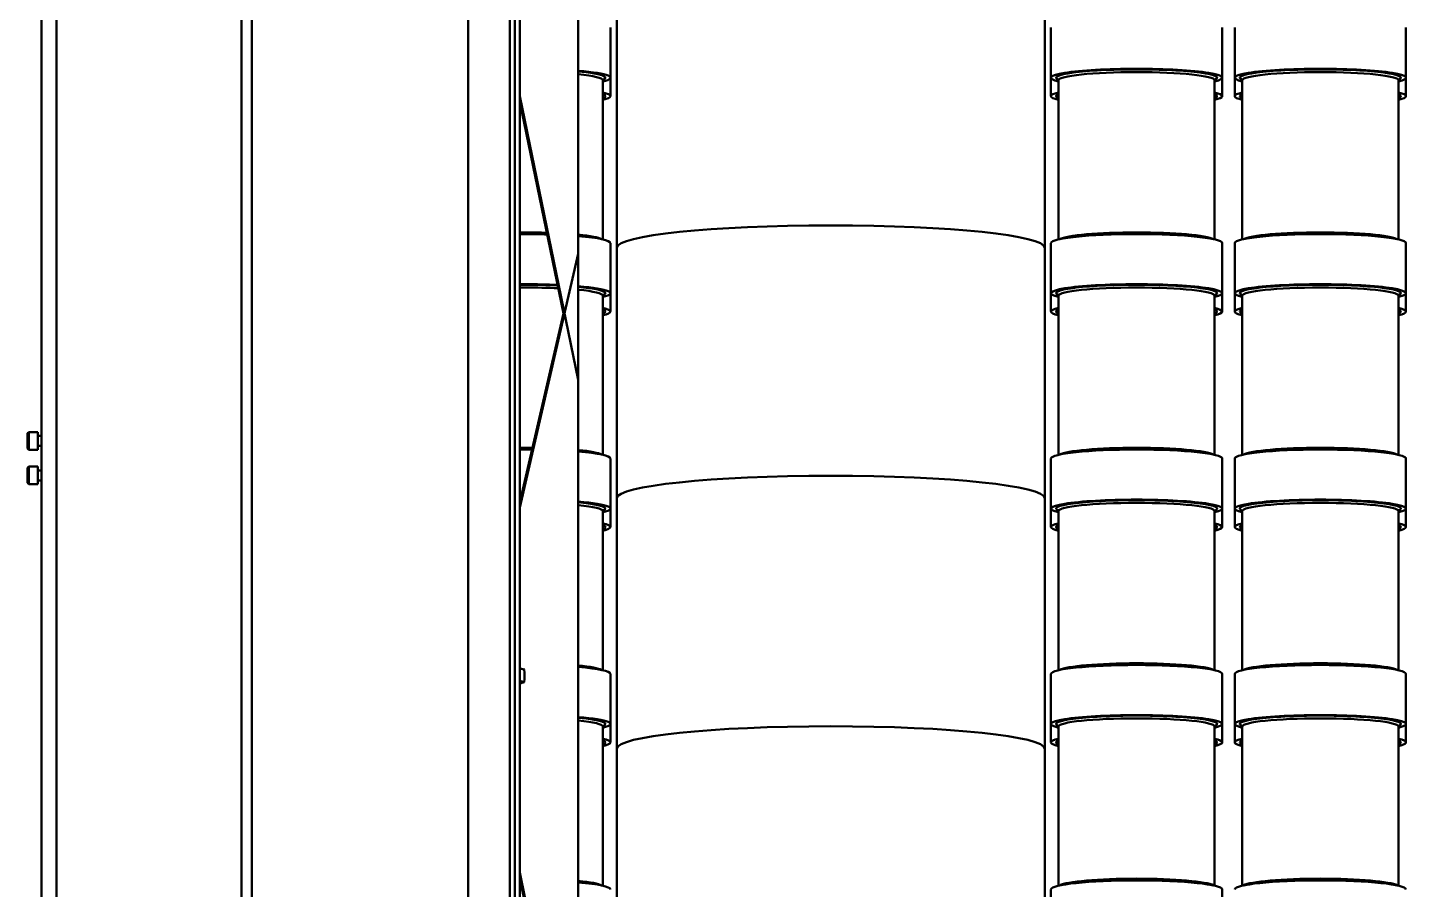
# Model space of a CAD drawing. Header units: millimetres. Extents: x 4915 to 15267, y 4787 to 10268.
# Drawn here: x 9038 to 9587, y 6979 to 7321 of the extents above; entities that cross this region are included whole.
import ezdxf

# ---------------------------------------------------------------- set-up
doc = ezdxf.new("R2010")
doc.units = ezdxf.units.MM
doc.layers.add('外形線', color=7, linetype='Continuous', lineweight=50)

msp = doc.modelspace()

# ---------------------------------------------------------------- linework, layer by layer
at = {"layer": '外形線'}
for p, q in [((9043.71, 7935.04), (9043.71, 5261.87)), ((9049.71, 5261.87), (9049.71, 7935.67)), ((9123.21, 6539.2), (9123.21, 7618.83)), ((9127.21, 6539.2), (9127.21, 7618.83)), ((9233.71, 6605.54), (9233.71, 7580.7)), ((9229.71, 6608.78), (9229.71, 7577.47)), ((9231.71, 6607.07), (9231.71, 7579.17)), ((9213.21, 6645.69), (9213.21, 7540.76)), ((9256.92, 7539.1), (9256.92, 7180.81)), ((9272.22, 7332.72), (9272.22, 7233.27)), ((9442.22, 7332.72), (9442.22, 7233.27)), ((9269.71, 7300.75), (9269.71, 7320.64)), ((9444.71, 7300.75), (9444.71, 7320.64)), ((9512.71, 7300.75), (9512.71, 7320.64)), ((9517.71, 7300.75), (9517.71, 7320.64)), ((9585.71, 7300.75), (9585.71, 7320.64)), ((9266.71, 7236.57), (9266.71, 7299.75)), ((9269.71, 7293.43), (9269.71, 7300.75)), ((9444.71, 7293.43), (9444.71, 7300.75)), ((9447.71, 7236.57), (9447.71, 7299.75)), ((9509.71, 7236.57), (9509.71, 7299.75)), ((9512.71, 7293.43), (9512.71, 7300.75)), ((9517.71, 7293.43), (9517.71, 7300.75)), ((9520.71, 7236.57), (9520.71, 7299.75)), ((9582.71, 7236.57), (9582.71, 7299.75)), ((9585.71, 7293.43), (9585.71, 7300.75)), ((9256.92, 7180.81), (9233.71, 7293.5)), ((9233.71, 7291.23), (9251.02, 7207.19)), ((9269.71, 7215.22), (9269.71, 7235.11)), ((9444.71, 7215.22), (9444.71, 7235.11)), ((9512.71, 7215.22), (9512.71, 7235.11)), ((9517.71, 7215.22), (9517.71, 7235.11)), ((9585.71, 7215.22), (9585.71, 7235.11)), ((9233.71, 7130.11), (9256.92, 7230.8)), ((9256.92, 7230.8), (9256.92, 6872.5)), ((9272.22, 7233.27), (9272.22, 7133.82)), ((9442.22, 7233.27), (9442.22, 7133.82)), ((9266.71, 7151.04), (9266.71, 7214.23)), ((9269.71, 7207.9), (9269.71, 7215.22)), ((9272.21, 7215.71), (9272.21, 7116.26)), ((9444.71, 7207.9), (9444.71, 7215.22)), ((9447.71, 7151.04), (9447.71, 7214.23)), ((9509.71, 7151.04), (9509.71, 7214.23)), ((9512.71, 7207.9), (9512.71, 7215.22)), ((9517.71, 7207.9), (9517.71, 7215.22)), ((9520.71, 7151.04), (9520.71, 7214.23)), ((9582.71, 7151.04), (9582.71, 7214.23)), ((9585.71, 7207.9), (9585.71, 7215.22)), ((9251.02, 7207.19), (9233.71, 7132.1)), ((9038.21, 7159.58), (9038.71, 7160.08)), ((9038.21, 7153.58), (9038.21, 7159.58)), ((9042.21, 7160.08), (9038.71, 7160.08)), ((9038.71, 7160.08), (9038.71, 7153.08)), ((9042.21, 7153.08), (9042.21, 7160.08)), ((9042.21, 7158.58), (9043.71, 7158.58)), ((9038.21, 7153.58), (9038.71, 7153.08)), ((9042.21, 7153.08), (9038.71, 7153.08)), ((9042.21, 7154.58), (9043.71, 7154.58)), ((9038.21, 7145.88), (9038.71, 7146.38)), ((9038.21, 7139.89), (9038.21, 7145.88)), ((9042.21, 7146.38), (9038.71, 7146.38)), ((9038.71, 7146.38), (9038.71, 7139.4)), ((9042.21, 7139.4), (9042.21, 7146.38)), ((9269.71, 7129.69), (9269.71, 7149.58)), ((9444.71, 7129.69), (9444.71, 7149.58)), ((9512.71, 7129.69), (9512.71, 7149.58)), ((9517.71, 7129.69), (9517.71, 7149.58)), ((9585.71, 7129.69), (9585.71, 7149.58)), ((9042.21, 7144.88), (9043.71, 7144.88)), ((9042.21, 7140.88), (9043.71, 7140.88)), ((9038.21, 7139.88), (9038.71, 7139.38)), ((9042.21, 7139.38), (9038.71, 7139.38)), ((9269.71, 7122.37), (9269.71, 7129.69)), ((9272.22, 7133.82), (9272.22, 7034.37)), ((9442.22, 7133.82), (9442.22, 7034.37)), ((9444.71, 7122.37), (9444.71, 7129.69)), ((9512.71, 7122.37), (9512.71, 7129.69)), ((9517.71, 7122.37), (9517.71, 7129.69)), ((9585.71, 7122.37), (9585.71, 7129.69)), ((9266.71, 7065.51), (9266.71, 7128.7)), ((9447.71, 7065.51), (9447.71, 7128.7)), ((9509.71, 7065.51), (9509.71, 7128.7)), ((9520.71, 7065.51), (9520.71, 7128.7)), ((9582.71, 7065.51), (9582.71, 7128.7)), ((9235.51, 7065.79), (9233.71, 7066.25)), ((9269.71, 7044.16), (9269.71, 7064.05)), ((9444.71, 7044.16), (9444.71, 7064.05)), ((9512.71, 7044.16), (9512.71, 7064.05)), ((9517.71, 7044.16), (9517.71, 7064.05)), ((9585.71, 7044.16), (9585.71, 7064.05)), ((9233.71, 7061.26), (9235.51, 7060.79)), ((9266.71, 6979.98), (9266.71, 7043.17)), ((9269.71, 7036.85), (9269.71, 7044.16)), ((9444.71, 7036.85), (9444.71, 7044.16)), ((9447.71, 6979.98), (9447.71, 7043.17)), ((9509.71, 6979.98), (9509.71, 7043.17)), ((9512.71, 7036.85), (9512.71, 7044.16)), ((9517.71, 7036.85), (9517.71, 7044.16)), ((9520.71, 6979.98), (9520.71, 7043.17)), ((9582.71, 6979.98), (9582.71, 7043.17)), ((9585.71, 7036.85), (9585.71, 7044.16)), ((9272.22, 7034.37), (9272.22, 6934.91)), ((9442.22, 7034.37), (9442.22, 6934.91)), ((9256.92, 6872.5), (9233.71, 6985.2)), ((9233.71, 6982.93), (9251.02, 6898.89)), ((9444.71, 6958.63), (9444.71, 6978.52)), ((9512.71, 6958.63), (9512.71, 6978.52))]:
    msp.add_line(p, q, dxfattribs=at).dxf.unprotected_set("ltscale", 0)
for points in [[(9266.83, 7300.11), (9266.83, 7300.11), (9266.83, 7300.11), (9266.83, 7300.11), (9266.82, 7300.1), (9266.82, 7300.1), (9266.81, 7300.09), (9266.81, 7300.08), (9266.8, 7300.07), (9266.8, 7300.06), (9266.79, 7300.05), (9266.78, 7300.03), (9266.77, 7300.02), (9266.77, 7300), (9266.76, 7299.98), (9266.75, 7299.97), (9266.74, 7299.95), (9266.74, 7299.93), (9266.73, 7299.9), (9266.73, 7299.88), (9266.72, 7299.86), (9266.72, 7299.83), (9266.72, 7299.81), (9266.71, 7299.78), (9266.71, 7299.75)], [(9447.71, 7299.75), (9447.71, 7299.78), (9447.71, 7299.81), (9447.71, 7299.83), (9447.71, 7299.86), (9447.7, 7299.88), (9447.7, 7299.9), (9447.69, 7299.92), (9447.68, 7299.95), (9447.68, 7299.96), (9447.67, 7299.98), (9447.66, 7300), (9447.65, 7300.02), (9447.65, 7300.03), (9447.64, 7300.05), (9447.63, 7300.06), (9447.63, 7300.07), (9447.62, 7300.08), (9447.61, 7300.09), (9447.61, 7300.1), (9447.6, 7300.1), (9447.6, 7300.11), (9447.6, 7300.11), (9447.6, 7300.11), (9447.59, 7300.11)], [(9509.83, 7300.11), (9509.83, 7300.11), (9509.83, 7300.11), (9509.83, 7300.11), (9509.82, 7300.1), (9509.82, 7300.1), (9509.81, 7300.09), (9509.81, 7300.08), (9509.8, 7300.07), (9509.8, 7300.06), (9509.79, 7300.05), (9509.78, 7300.03), (9509.77, 7300.02), (9509.77, 7300), (9509.76, 7299.98), (9509.75, 7299.97), (9509.74, 7299.95), (9509.74, 7299.93), (9509.73, 7299.9), (9509.73, 7299.88), (9509.72, 7299.86), (9509.72, 7299.83), (9509.72, 7299.81), (9509.71, 7299.78), (9509.71, 7299.75)], [(9520.71, 7299.75), (9520.71, 7299.78), (9520.71, 7299.81), (9520.71, 7299.83), (9520.71, 7299.86), (9520.7, 7299.88), (9520.7, 7299.9), (9520.69, 7299.92), (9520.68, 7299.95), (9520.68, 7299.96), (9520.67, 7299.98), (9520.66, 7300), (9520.65, 7300.02), (9520.65, 7300.03), (9520.64, 7300.05), (9520.63, 7300.06), (9520.63, 7300.07), (9520.62, 7300.08), (9520.61, 7300.09), (9520.61, 7300.1), (9520.6, 7300.1), (9520.6, 7300.11), (9520.6, 7300.11), (9520.59, 7300.11), (9520.59, 7300.11)], [(9582.83, 7300.11), (9582.83, 7300.11), (9582.83, 7300.11), (9582.83, 7300.11), (9582.82, 7300.1), (9582.82, 7300.1), (9582.81, 7300.09), (9582.81, 7300.08), (9582.8, 7300.07), (9582.8, 7300.06), (9582.79, 7300.05), (9582.78, 7300.03), (9582.77, 7300.02), (9582.77, 7300), (9582.76, 7299.98), (9582.75, 7299.97), (9582.74, 7299.95), (9582.74, 7299.93), (9582.73, 7299.9), (9582.73, 7299.88), (9582.72, 7299.86), (9582.72, 7299.83), (9582.72, 7299.81), (9582.71, 7299.78), (9582.71, 7299.75)], [(9266.83, 7292.8), (9266.83, 7292.8), (9266.83, 7292.79), (9266.83, 7292.79), (9266.82, 7292.79), (9266.82, 7292.78), (9266.81, 7292.77), (9266.81, 7292.76), (9266.8, 7292.75), (9266.8, 7292.74), (9266.79, 7292.73), (9266.78, 7292.72), (9266.77, 7292.7), (9266.77, 7292.68), (9266.76, 7292.67), (9266.75, 7292.65), (9266.74, 7292.63), (9266.74, 7292.61), (9266.73, 7292.59), (9266.73, 7292.57), (9266.72, 7292.54), (9266.72, 7292.52), (9266.72, 7292.49), (9266.71, 7292.46), (9266.71, 7292.44)], [(9447.71, 7292.44), (9447.71, 7292.46), (9447.71, 7292.49), (9447.71, 7292.52), (9447.71, 7292.54), (9447.7, 7292.56), (9447.7, 7292.59), (9447.69, 7292.61), (9447.68, 7292.63), (9447.68, 7292.65), (9447.67, 7292.67), (9447.66, 7292.68), (9447.65, 7292.7), (9447.65, 7292.71), (9447.64, 7292.73), (9447.63, 7292.74), (9447.63, 7292.75), (9447.62, 7292.76), (9447.61, 7292.77), (9447.61, 7292.78), (9447.6, 7292.79), (9447.6, 7292.79), (9447.6, 7292.79), (9447.6, 7292.8), (9447.59, 7292.8)], [(9509.83, 7292.8), (9509.83, 7292.8), (9509.83, 7292.79), (9509.83, 7292.79), (9509.82, 7292.79), (9509.82, 7292.78), (9509.81, 7292.77), (9509.81, 7292.76), (9509.8, 7292.75), (9509.8, 7292.74), (9509.79, 7292.73), (9509.78, 7292.72), (9509.77, 7292.7), (9509.77, 7292.68), (9509.76, 7292.67), (9509.75, 7292.65), (9509.74, 7292.63), (9509.74, 7292.61), (9509.73, 7292.59), (9509.73, 7292.57), (9509.72, 7292.54), (9509.72, 7292.52), (9509.72, 7292.49), (9509.71, 7292.46), (9509.71, 7292.44)], [(9520.71, 7292.44), (9520.71, 7292.46), (9520.71, 7292.49), (9520.71, 7292.52), (9520.71, 7292.54), (9520.7, 7292.56), (9520.7, 7292.59), (9520.69, 7292.61), (9520.68, 7292.63), (9520.68, 7292.65), (9520.67, 7292.67), (9520.66, 7292.68), (9520.65, 7292.7), (9520.65, 7292.71), (9520.64, 7292.73), (9520.63, 7292.74), (9520.63, 7292.75), (9520.62, 7292.76), (9520.61, 7292.77), (9520.61, 7292.78), (9520.6, 7292.79), (9520.6, 7292.79), (9520.6, 7292.79), (9520.59, 7292.8), (9520.59, 7292.8)], [(9582.83, 7292.8), (9582.83, 7292.8), (9582.83, 7292.79), (9582.83, 7292.79), (9582.82, 7292.79), (9582.82, 7292.78), (9582.81, 7292.77), (9582.81, 7292.76), (9582.8, 7292.75), (9582.8, 7292.74), (9582.79, 7292.73), (9582.78, 7292.72), (9582.77, 7292.7), (9582.77, 7292.68), (9582.76, 7292.67), (9582.75, 7292.65), (9582.74, 7292.63), (9582.74, 7292.61), (9582.73, 7292.59), (9582.73, 7292.57), (9582.72, 7292.54), (9582.72, 7292.52), (9582.72, 7292.49), (9582.71, 7292.46), (9582.71, 7292.44)], [(9266.83, 7214.58), (9266.83, 7214.58), (9266.83, 7214.58), (9266.83, 7214.58), (9266.82, 7214.57), (9266.82, 7214.57), (9266.81, 7214.56), (9266.81, 7214.55), (9266.8, 7214.54), (9266.8, 7214.53), (9266.79, 7214.52), (9266.78, 7214.5), (9266.77, 7214.49), (9266.77, 7214.47), (9266.76, 7214.46), (9266.75, 7214.44), (9266.74, 7214.42), (9266.74, 7214.4), (9266.73, 7214.38), (9266.73, 7214.35), (9266.72, 7214.33), (9266.72, 7214.31), (9266.72, 7214.28), (9266.71, 7214.25), (9266.71, 7214.23)], [(9447.71, 7214.23), (9447.71, 7214.25), (9447.71, 7214.28), (9447.71, 7214.3), (9447.71, 7214.33), (9447.7, 7214.35), (9447.7, 7214.37), (9447.69, 7214.4), (9447.68, 7214.42), (9447.68, 7214.44), (9447.67, 7214.45), (9447.66, 7214.47), (9447.65, 7214.49), (9447.65, 7214.5), (9447.64, 7214.52), (9447.63, 7214.53), (9447.63, 7214.54), (9447.62, 7214.55), (9447.61, 7214.56), (9447.61, 7214.57), (9447.6, 7214.57), (9447.6, 7214.58), (9447.6, 7214.58), (9447.6, 7214.58), (9447.59, 7214.58)], [(9509.83, 7214.58), (9509.83, 7214.58), (9509.83, 7214.58), (9509.83, 7214.58), (9509.82, 7214.57), (9509.82, 7214.57), (9509.81, 7214.56), (9509.81, 7214.55), (9509.8, 7214.54), (9509.8, 7214.53), (9509.79, 7214.52), (9509.78, 7214.5), (9509.77, 7214.49), (9509.77, 7214.47), (9509.76, 7214.46), (9509.75, 7214.44), (9509.74, 7214.42), (9509.74, 7214.4), (9509.73, 7214.38), (9509.73, 7214.35), (9509.72, 7214.33), (9509.72, 7214.31), (9509.72, 7214.28), (9509.71, 7214.25), (9509.71, 7214.23)], [(9520.71, 7214.23), (9520.71, 7214.25), (9520.71, 7214.28), (9520.71, 7214.3), (9520.71, 7214.33), (9520.7, 7214.35), (9520.7, 7214.37), (9520.69, 7214.4), (9520.68, 7214.42), (9520.68, 7214.44), (9520.67, 7214.45), (9520.66, 7214.47), (9520.65, 7214.49), (9520.65, 7214.5), (9520.64, 7214.52), (9520.63, 7214.53), (9520.63, 7214.54), (9520.62, 7214.55), (9520.61, 7214.56), (9520.61, 7214.57), (9520.6, 7214.57), (9520.6, 7214.58), (9520.6, 7214.58), (9520.59, 7214.58), (9520.59, 7214.58)], [(9582.83, 7214.58), (9582.83, 7214.58), (9582.83, 7214.58), (9582.83, 7214.58), (9582.82, 7214.57), (9582.82, 7214.57), (9582.81, 7214.56), (9582.81, 7214.55), (9582.8, 7214.54), (9582.8, 7214.53), (9582.79, 7214.52), (9582.78, 7214.5), (9582.77, 7214.49), (9582.77, 7214.47), (9582.76, 7214.46), (9582.75, 7214.44), (9582.74, 7214.42), (9582.74, 7214.4), (9582.73, 7214.38), (9582.73, 7214.35), (9582.72, 7214.33), (9582.72, 7214.31), (9582.72, 7214.28), (9582.71, 7214.25), (9582.71, 7214.23)], [(9266.83, 7207.27), (9266.83, 7207.27), (9266.83, 7207.27), (9266.83, 7207.26), (9266.82, 7207.26), (9266.82, 7207.25), (9266.81, 7207.24), (9266.81, 7207.23), (9266.8, 7207.22), (9266.8, 7207.21), (9266.79, 7207.2), (9266.78, 7207.19), (9266.77, 7207.17), (9266.77, 7207.16), (9266.76, 7207.14), (9266.75, 7207.12), (9266.74, 7207.1), (9266.74, 7207.08), (9266.73, 7207.06), (9266.73, 7207.04), (9266.72, 7207.01), (9266.72, 7206.99), (9266.72, 7206.96), (9266.71, 7206.94), (9266.71, 7206.91)], [(9447.71, 7206.91), (9447.71, 7206.94), (9447.71, 7206.96), (9447.71, 7206.99), (9447.71, 7207.01), (9447.7, 7207.03), (9447.7, 7207.06), (9447.69, 7207.08), (9447.68, 7207.1), (9447.68, 7207.12), (9447.67, 7207.14), (9447.66, 7207.15), (9447.65, 7207.17), (9447.65, 7207.19), (9447.64, 7207.2), (9447.63, 7207.21), (9447.63, 7207.22), (9447.62, 7207.23), (9447.61, 7207.24), (9447.61, 7207.25), (9447.6, 7207.26), (9447.6, 7207.26), (9447.6, 7207.27), (9447.6, 7207.27), (9447.59, 7207.27)], [(9509.83, 7207.27), (9509.83, 7207.27), (9509.83, 7207.27), (9509.83, 7207.26), (9509.82, 7207.26), (9509.82, 7207.25), (9509.81, 7207.24), (9509.81, 7207.23), (9509.8, 7207.22), (9509.8, 7207.21), (9509.79, 7207.2), (9509.78, 7207.19), (9509.77, 7207.17), (9509.77, 7207.16), (9509.76, 7207.14), (9509.75, 7207.12), (9509.74, 7207.1), (9509.74, 7207.08), (9509.73, 7207.06), (9509.73, 7207.04), (9509.72, 7207.01), (9509.72, 7206.99), (9509.72, 7206.96), (9509.71, 7206.94), (9509.71, 7206.91)], [(9520.71, 7206.91), (9520.71, 7206.94), (9520.71, 7206.96), (9520.71, 7206.99), (9520.71, 7207.01), (9520.7, 7207.03), (9520.7, 7207.06), (9520.69, 7207.08), (9520.68, 7207.1), (9520.68, 7207.12), (9520.67, 7207.14), (9520.66, 7207.15), (9520.65, 7207.17), (9520.65, 7207.19), (9520.64, 7207.2), (9520.63, 7207.21), (9520.63, 7207.22), (9520.62, 7207.23), (9520.61, 7207.24), (9520.61, 7207.25), (9520.6, 7207.26), (9520.6, 7207.26), (9520.6, 7207.27), (9520.59, 7207.27), (9520.59, 7207.27)], [(9582.83, 7207.27), (9582.83, 7207.27), (9582.83, 7207.27), (9582.83, 7207.26), (9582.82, 7207.26), (9582.82, 7207.25), (9582.81, 7207.24), (9582.81, 7207.23), (9582.8, 7207.22), (9582.8, 7207.21), (9582.79, 7207.2), (9582.78, 7207.19), (9582.77, 7207.17), (9582.77, 7207.16), (9582.76, 7207.14), (9582.75, 7207.12), (9582.74, 7207.1), (9582.74, 7207.08), (9582.73, 7207.06), (9582.73, 7207.04), (9582.72, 7207.01), (9582.72, 7206.99), (9582.72, 7206.96), (9582.71, 7206.94), (9582.71, 7206.91)], [(9266.83, 7129.06), (9266.83, 7129.06), (9266.83, 7129.05), (9266.83, 7129.05), (9266.82, 7129.05), (9266.82, 7129.04), (9266.81, 7129.03), (9266.81, 7129.02), (9266.8, 7129.01), (9266.8, 7129), (9266.79, 7128.99), (9266.78, 7128.98), (9266.77, 7128.96), (9266.77, 7128.94), (9266.76, 7128.93), (9266.75, 7128.91), (9266.74, 7128.89), (9266.74, 7128.87), (9266.73, 7128.85), (9266.73, 7128.82), (9266.72, 7128.8), (9266.72, 7128.78), (9266.72, 7128.75), (9266.71, 7128.72), (9266.71, 7128.7)], [(9447.71, 7128.7), (9447.71, 7128.72), (9447.71, 7128.75), (9447.71, 7128.78), (9447.71, 7128.8), (9447.7, 7128.82), (9447.7, 7128.85), (9447.69, 7128.87), (9447.68, 7128.89), (9447.68, 7128.91), (9447.67, 7128.93), (9447.66, 7128.94), (9447.65, 7128.96), (9447.65, 7128.97), (9447.64, 7128.99), (9447.63, 7129), (9447.63, 7129.01), (9447.62, 7129.02), (9447.61, 7129.03), (9447.61, 7129.04), (9447.6, 7129.04), (9447.6, 7129.05), (9447.6, 7129.05), (9447.6, 7129.06), (9447.59, 7129.06)], [(9509.83, 7129.06), (9509.83, 7129.06), (9509.83, 7129.05), (9509.83, 7129.05), (9509.82, 7129.05), (9509.82, 7129.04), (9509.81, 7129.03), (9509.81, 7129.02), (9509.8, 7129.01), (9509.8, 7129), (9509.79, 7128.99), (9509.78, 7128.98), (9509.77, 7128.96), (9509.77, 7128.94), (9509.76, 7128.93), (9509.75, 7128.91), (9509.74, 7128.89), (9509.74, 7128.87), (9509.73, 7128.85), (9509.73, 7128.82), (9509.72, 7128.8), (9509.72, 7128.78), (9509.72, 7128.75), (9509.71, 7128.72), (9509.71, 7128.7)], [(9520.71, 7128.7), (9520.71, 7128.72), (9520.71, 7128.75), (9520.71, 7128.78), (9520.71, 7128.8), (9520.7, 7128.82), (9520.7, 7128.85), (9520.69, 7128.87), (9520.68, 7128.89), (9520.68, 7128.91), (9520.67, 7128.93), (9520.66, 7128.94), (9520.65, 7128.96), (9520.65, 7128.97), (9520.64, 7128.99), (9520.63, 7129), (9520.63, 7129.01), (9520.62, 7129.02), (9520.61, 7129.03), (9520.61, 7129.04), (9520.6, 7129.04), (9520.6, 7129.05), (9520.6, 7129.05), (9520.59, 7129.06), (9520.59, 7129.06)], [(9582.83, 7129.06), (9582.83, 7129.06), (9582.83, 7129.05), (9582.83, 7129.05), (9582.82, 7129.05), (9582.82, 7129.04), (9582.81, 7129.03), (9582.81, 7129.02), (9582.8, 7129.01), (9582.8, 7129), (9582.79, 7128.99), (9582.78, 7128.98), (9582.77, 7128.96), (9582.77, 7128.94), (9582.76, 7128.93), (9582.75, 7128.91), (9582.74, 7128.89), (9582.74, 7128.87), (9582.73, 7128.85), (9582.73, 7128.82), (9582.72, 7128.8), (9582.72, 7128.78), (9582.72, 7128.75), (9582.71, 7128.72), (9582.71, 7128.7)], [(9266.83, 7121.74), (9266.83, 7121.74), (9266.83, 7121.74), (9266.83, 7121.73), (9266.82, 7121.73), (9266.82, 7121.72), (9266.81, 7121.71), (9266.81, 7121.71), (9266.8, 7121.7), (9266.8, 7121.68), (9266.79, 7121.67), (9266.78, 7121.66), (9266.77, 7121.64), (9266.77, 7121.63), (9266.76, 7121.61), (9266.75, 7121.59), (9266.74, 7121.57), (9266.74, 7121.55), (9266.73, 7121.53), (9266.73, 7121.51), (9266.72, 7121.48), (9266.72, 7121.46), (9266.72, 7121.43), (9266.71, 7121.41), (9266.71, 7121.38)], [(9447.71, 7121.38), (9447.71, 7121.41), (9447.71, 7121.43), (9447.71, 7121.46), (9447.71, 7121.48), (9447.7, 7121.51), (9447.7, 7121.53), (9447.69, 7121.55), (9447.68, 7121.57), (9447.68, 7121.59), (9447.67, 7121.61), (9447.66, 7121.63), (9447.65, 7121.64), (9447.65, 7121.66), (9447.64, 7121.67), (9447.63, 7121.68), (9447.63, 7121.69), (9447.62, 7121.7), (9447.61, 7121.71), (9447.61, 7121.72), (9447.6, 7121.73), (9447.6, 7121.73), (9447.6, 7121.74), (9447.6, 7121.74), (9447.59, 7121.74)], [(9509.83, 7121.74), (9509.83, 7121.74), (9509.83, 7121.74), (9509.83, 7121.73), (9509.82, 7121.73), (9509.82, 7121.72), (9509.81, 7121.71), (9509.81, 7121.71), (9509.8, 7121.7), (9509.8, 7121.68), (9509.79, 7121.67), (9509.78, 7121.66), (9509.77, 7121.64), (9509.77, 7121.63), (9509.76, 7121.61), (9509.75, 7121.59), (9509.74, 7121.57), (9509.74, 7121.55), (9509.73, 7121.53), (9509.73, 7121.51), (9509.72, 7121.48), (9509.72, 7121.46), (9509.72, 7121.43), (9509.71, 7121.41), (9509.71, 7121.38)], [(9520.71, 7121.38), (9520.71, 7121.41), (9520.71, 7121.43), (9520.71, 7121.46), (9520.71, 7121.48), (9520.7, 7121.51), (9520.7, 7121.53), (9520.69, 7121.55), (9520.68, 7121.57), (9520.68, 7121.59), (9520.67, 7121.61), (9520.66, 7121.63), (9520.65, 7121.64), (9520.65, 7121.66), (9520.64, 7121.67), (9520.63, 7121.68), (9520.63, 7121.69), (9520.62, 7121.7), (9520.61, 7121.71), (9520.61, 7121.72), (9520.6, 7121.73), (9520.6, 7121.73), (9520.6, 7121.74), (9520.59, 7121.74), (9520.59, 7121.74)], [(9582.83, 7121.74), (9582.83, 7121.74), (9582.83, 7121.74), (9582.83, 7121.73), (9582.82, 7121.73), (9582.82, 7121.72), (9582.81, 7121.71), (9582.81, 7121.71), (9582.8, 7121.7), (9582.8, 7121.68), (9582.79, 7121.67), (9582.78, 7121.66), (9582.77, 7121.64), (9582.77, 7121.63), (9582.76, 7121.61), (9582.75, 7121.59), (9582.74, 7121.57), (9582.74, 7121.55), (9582.73, 7121.53), (9582.73, 7121.51), (9582.72, 7121.48), (9582.72, 7121.46), (9582.72, 7121.43), (9582.71, 7121.41), (9582.71, 7121.38)], [(9235.51, 7060.79), (9235.44, 7060.78), (9235.37, 7060.77), (9235.29, 7060.75), (9235.22, 7060.73), (9235.15, 7060.71), (9235.07, 7060.69), (9235, 7060.67), (9234.93, 7060.64), (9234.85, 7060.62), (9234.78, 7060.59), (9234.7, 7060.56), (9234.63, 7060.53), (9234.55, 7060.49), (9234.48, 7060.46), (9234.4, 7060.42), (9234.33, 7060.38), (9234.25, 7060.34), (9234.17, 7060.29), (9234.1, 7060.25), (9234.02, 7060.2), (9233.94, 7060.15), (9233.87, 7060.1), (9233.79, 7060.05), (9233.71, 7060)], [(9266.83, 7043.53), (9266.83, 7043.53), (9266.83, 7043.52), (9266.83, 7043.52), (9266.82, 7043.52), (9266.82, 7043.51), (9266.81, 7043.5), (9266.81, 7043.49), (9266.8, 7043.48), (9266.8, 7043.47), (9266.79, 7043.46), (9266.78, 7043.45), (9266.77, 7043.43), (9266.77, 7043.42), (9266.76, 7043.4), (9266.75, 7043.38), (9266.74, 7043.36), (9266.74, 7043.34), (9266.73, 7043.32), (9266.73, 7043.3), (9266.72, 7043.27), (9266.72, 7043.25), (9266.72, 7043.22), (9266.71, 7043.2), (9266.71, 7043.17)], [(9447.71, 7043.17), (9447.71, 7043.19), (9447.71, 7043.22), (9447.71, 7043.25), (9447.71, 7043.27), (9447.7, 7043.29), (9447.7, 7043.32), (9447.69, 7043.34), (9447.68, 7043.36), (9447.68, 7043.38), (9447.67, 7043.4), (9447.66, 7043.41), (9447.65, 7043.43), (9447.65, 7043.45), (9447.64, 7043.46), (9447.63, 7043.47), (9447.63, 7043.48), (9447.62, 7043.49), (9447.61, 7043.5), (9447.61, 7043.51), (9447.6, 7043.52), (9447.6, 7043.52), (9447.6, 7043.52), (9447.6, 7043.53), (9447.59, 7043.53)], [(9509.83, 7043.53), (9509.83, 7043.53), (9509.83, 7043.52), (9509.83, 7043.52), (9509.82, 7043.52), (9509.82, 7043.51), (9509.81, 7043.5), (9509.81, 7043.49), (9509.8, 7043.48), (9509.8, 7043.47), (9509.79, 7043.46), (9509.78, 7043.45), (9509.77, 7043.43), (9509.77, 7043.42), (9509.76, 7043.4), (9509.75, 7043.38), (9509.74, 7043.36), (9509.74, 7043.34), (9509.73, 7043.32), (9509.73, 7043.3), (9509.72, 7043.27), (9509.72, 7043.25), (9509.72, 7043.22), (9509.71, 7043.2), (9509.71, 7043.17)], [(9520.71, 7043.17), (9520.71, 7043.19), (9520.71, 7043.22), (9520.71, 7043.25), (9520.71, 7043.27), (9520.7, 7043.29), (9520.7, 7043.32), (9520.69, 7043.34), (9520.68, 7043.36), (9520.68, 7043.38), (9520.67, 7043.4), (9520.66, 7043.41), (9520.65, 7043.43), (9520.65, 7043.45), (9520.64, 7043.46), (9520.63, 7043.47), (9520.63, 7043.48), (9520.62, 7043.49), (9520.61, 7043.5), (9520.61, 7043.51), (9520.6, 7043.52), (9520.6, 7043.52), (9520.6, 7043.52), (9520.59, 7043.53), (9520.59, 7043.53)], [(9582.83, 7043.53), (9582.83, 7043.53), (9582.83, 7043.52), (9582.83, 7043.52), (9582.82, 7043.52), (9582.82, 7043.51), (9582.81, 7043.5), (9582.81, 7043.49), (9582.8, 7043.48), (9582.8, 7043.47), (9582.79, 7043.46), (9582.78, 7043.45), (9582.77, 7043.43), (9582.77, 7043.42), (9582.76, 7043.4), (9582.75, 7043.38), (9582.74, 7043.36), (9582.74, 7043.34), (9582.73, 7043.32), (9582.73, 7043.3), (9582.72, 7043.27), (9582.72, 7043.25), (9582.72, 7043.22), (9582.71, 7043.2), (9582.71, 7043.17)], [(9266.83, 7036.21), (9266.83, 7036.21), (9266.83, 7036.21), (9266.83, 7036.2), (9266.82, 7036.2), (9266.82, 7036.19), (9266.81, 7036.19), (9266.81, 7036.18), (9266.8, 7036.17), (9266.8, 7036.16), (9266.79, 7036.14), (9266.78, 7036.13), (9266.77, 7036.11), (9266.77, 7036.1), (9266.76, 7036.08), (9266.75, 7036.06), (9266.74, 7036.04), (9266.74, 7036.02), (9266.73, 7036), (9266.73, 7035.98), (9266.72, 7035.95), (9266.72, 7035.93), (9266.72, 7035.9), (9266.71, 7035.88), (9266.71, 7035.85)], [(9447.71, 7035.85), (9447.71, 7035.88), (9447.71, 7035.9), (9447.71, 7035.93), (9447.71, 7035.95), (9447.7, 7035.98), (9447.7, 7036), (9447.69, 7036.02), (9447.68, 7036.04), (9447.68, 7036.06), (9447.67, 7036.08), (9447.66, 7036.1), (9447.65, 7036.11), (9447.65, 7036.13), (9447.64, 7036.14), (9447.63, 7036.15), (9447.63, 7036.17), (9447.62, 7036.18), (9447.61, 7036.19), (9447.61, 7036.19), (9447.6, 7036.2), (9447.6, 7036.2), (9447.6, 7036.21), (9447.6, 7036.21), (9447.59, 7036.21)], [(9509.83, 7036.21), (9509.83, 7036.21), (9509.83, 7036.21), (9509.83, 7036.2), (9509.82, 7036.2), (9509.82, 7036.19), (9509.81, 7036.19), (9509.81, 7036.18), (9509.8, 7036.17), (9509.8, 7036.16), (9509.79, 7036.14), (9509.78, 7036.13), (9509.77, 7036.11), (9509.77, 7036.1), (9509.76, 7036.08), (9509.75, 7036.06), (9509.74, 7036.04), (9509.74, 7036.02), (9509.73, 7036), (9509.73, 7035.98), (9509.72, 7035.95), (9509.72, 7035.93), (9509.72, 7035.9), (9509.71, 7035.88), (9509.71, 7035.85)], [(9520.71, 7035.85), (9520.71, 7035.88), (9520.71, 7035.9), (9520.71, 7035.93), (9520.71, 7035.95), (9520.7, 7035.98), (9520.7, 7036), (9520.69, 7036.02), (9520.68, 7036.04), (9520.68, 7036.06), (9520.67, 7036.08), (9520.66, 7036.1), (9520.65, 7036.11), (9520.65, 7036.13), (9520.64, 7036.14), (9520.63, 7036.15), (9520.63, 7036.17), (9520.62, 7036.18), (9520.61, 7036.19), (9520.61, 7036.19), (9520.6, 7036.2), (9520.6, 7036.2), (9520.6, 7036.21), (9520.59, 7036.21), (9520.59, 7036.21)], [(9582.83, 7036.21), (9582.83, 7036.21), (9582.83, 7036.21), (9582.83, 7036.2), (9582.82, 7036.2), (9582.82, 7036.19), (9582.81, 7036.19), (9582.81, 7036.18), (9582.8, 7036.17), (9582.8, 7036.16), (9582.79, 7036.14), (9582.78, 7036.13), (9582.77, 7036.11), (9582.77, 7036.1), (9582.76, 7036.08), (9582.75, 7036.06), (9582.74, 7036.04), (9582.74, 7036.02), (9582.73, 7036), (9582.73, 7035.98), (9582.72, 7035.95), (9582.72, 7035.93), (9582.72, 7035.9), (9582.71, 7035.88), (9582.71, 7035.85)]]:
    msp.add_lwpolyline(points, dxfattribs=at).dxf.unprotected_set("ltscale", 0)
for centre, major_axis, ratio, start_param, end_param in [((9235.71, 7300.75), (34, 0), 0.104528, 5.859949, 7.180651), ((9235.71, 7300.75), (32, 0), 0.104528, 6.035596, 7.12974), ((9235.71, 7299.75), (31, 0), 0.104528, 0, 0.817645), ((9478.71, 7300.75), (-34, 0), 0.104528, 4.712389, 6.706421), ((9478.71, 7300.75), (-32, 0), 0.104528, 4.712389, 6.530775), ((9478.71, 7299.75), (-31, 0), 0.104528, 4.712389, 6.283185), ((9478.71, 7300.75), (34, 0), 0.104528, 5.859949, 7.853982), ((9478.71, 7300.75), (32, 0), 0.104528, 6.035596, 7.853982), ((9478.71, 7299.75), (31, 0), 0.104528, 0, 1.570796), ((9551.71, 7300.75), (-34, 0), 0.104528, 4.712389, 6.706421), ((9551.71, 7300.75), (-32, 0), 0.104528, 4.712389, 6.530775), ((9551.71, 7299.75), (-31, 0), 0.104528, 4.712389, 6.283185), ((9551.71, 7300.75), (34, 0), 0.104528, 5.859949, 7.853982), ((9551.71, 7300.75), (32, 0), 0.104528, 6.035596, 7.853982), ((9551.71, 7299.75), (31, 0), 0.104528, 0, 1.570796), ((9235.71, 7293.43), (34, 0), 0.104528, 5.859949, 6.706421), ((9235.71, 7293.43), (32, 0), 0.104528, 6.035596, 6.533841), ((9478.71, 7293.43), (-34, 0), 0.104528, 5.859949, 6.706421), ((9478.71, 7293.43), (-32, 0), 0.104528, 6.03253, 6.530775), ((9478.71, 7293.43), (34, 0), 0.104528, 5.859949, 6.706421), ((9478.71, 7293.43), (32, 0), 0.104528, 6.035596, 6.533841), ((9551.71, 7293.43), (-34, 0), 0.104528, 5.859949, 6.706421), ((9551.71, 7293.43), (-32, 0), 0.104528, 6.03253, 6.530775), ((9551.71, 7293.43), (34, 0), 0.104528, 5.859949, 6.706421), ((9551.71, 7293.43), (32, 0), 0.104528, 6.035596, 6.533841), ((9235.71, 7236.1), (-31, 0), 0.104528, 4.712389, 4.77695), ((9235.71, 7236.1), (-31, 0), 0.104528, 4.427622, 4.712389), ((9357.22, 7233.27), (-85, 0), 0.104528, 3.141593, 6.283185), ((9357.22, 7233.27), (-85, 0), 0.104528, 3.141593, 6.283185), ((9478.71, 7236.1), (-31, 0), 0.104528, 4.712389, 6.105134), ((9478.71, 7236.1), (31, 0), 0.104528, 0.178052, 1.570796), ((9551.71, 7236.1), (-31, 0), 0.104528, 4.712389, 6.105134), ((9551.71, 7236.1), (31, 0), 0.104528, 0.178052, 1.570796), ((9235.71, 7235.11), (34, 0), 0.104528, 1.570796, 1.629654), ((9235.71, 7235.11), (34, 0), 0.104528, 1.307546, 1.570796), ((9235.71, 7236.1), (31, 0), 0.104528, 0.178052, 0.817645), ((9235.71, 7235.11), (34, 0), 0.104528, 0, 0.897466), ((9478.71, 7235.11), (-34, 0), 0.104528, 4.712389, 6.283185), ((9478.71, 7235.11), (34, 0), 0.104528, 0, 1.570796), ((9551.71, 7235.11), (-34, 0), 0.104528, 4.712389, 6.283185), ((9551.71, 7235.11), (34, 0), 0.104528, 0, 1.570796), ((9235.71, 7215.22), (34, 0), 0.104528, 1.570796, 1.629654), ((9235.71, 7215.22), (-32, 0), 0.104528, 4.712389, 4.77493), ((9235.71, 7214.23), (31, 0), 0.104528, 1.570796, 1.635357), ((9235.71, 7215.22), (34, 0), 0.104528, 1.17932, 1.570796), ((9235.71, 7215.22), (-32, 0), 0.104528, 4.293356, 4.712389), ((9235.71, 7214.23), (31, 0), 0.104528, 1.129132, 1.570796), ((9235.71, 7215.22), (34, 0), 0.104528, 5.859949, 7.180651), ((9235.71, 7215.22), (32, 0), 0.104528, 6.035596, 7.12974), ((9478.71, 7215.22), (-34, 0), 0.104528, 4.712389, 6.706421), ((9478.71, 7215.22), (-32, 0), 0.104528, 4.712389, 6.530775), ((9478.71, 7214.23), (-31, 0), 0.104528, 4.712389, 6.283185), ((9478.71, 7215.22), (34, 0), 0.104528, 5.859949, 7.853982), ((9478.71, 7215.22), (32, 0), 0.104528, 6.035596, 7.853982), ((9478.71, 7214.23), (31, 0), 0.104528, 0, 1.570796), ((9551.71, 7215.22), (-34, 0), 0.104528, 4.712389, 6.706421), ((9551.71, 7215.22), (-32, 0), 0.104528, 4.712389, 6.530775), ((9551.71, 7214.23), (-31, 0), 0.104528, 4.712389, 6.283185), ((9551.71, 7215.22), (34, 0), 0.104528, 5.859949, 7.853982), ((9551.71, 7215.22), (32, 0), 0.104528, 6.035596, 7.853982), ((9551.71, 7214.23), (31, 0), 0.104528, 0, 1.570796), ((9235.71, 7214.23), (31, 0), 0.104528, 0, 0.817645), ((9357.21, 7215.71), (-85, 0), 0.104528, 6.27156, 6.283185), ((9235.71, 7207.9), (34, 0), 0.104528, 5.859949, 6.706421), ((9235.71, 7207.9), (32, 0), 0.104528, 6.035596, 6.533841), ((9478.71, 7207.9), (-34, 0), 0.104528, 5.859949, 6.706421), ((9478.71, 7207.9), (-32, 0), 0.104528, 6.03253, 6.530775), ((9478.71, 7207.9), (34, 0), 0.104528, 5.859949, 6.706421), ((9478.71, 7207.9), (32, 0), 0.104528, 6.035596, 6.533841), ((9551.71, 7207.9), (-34, 0), 0.104528, 5.859949, 6.706421), ((9551.71, 7207.9), (-32, 0), 0.104528, 6.03253, 6.530775), ((9551.71, 7207.9), (34, 0), 0.104528, 5.859949, 6.706421), ((9551.71, 7207.9), (32, 0), 0.104528, 6.035596, 6.533841), ((9235.71, 7150.58), (-31, 0), 0.104528, 4.712389, 4.77695), ((9235.71, 7149.58), (34, 0), 0.104528, 1.570796, 1.629654), ((9235.71, 7150.58), (-31, 0), 0.104528, 4.615448, 4.712389), ((9235.71, 7149.58), (34, 0), 0.104528, 1.487046, 1.570796), ((9235.71, 7150.58), (31, 0), 0.104528, 0.178052, 0.817645), ((9235.71, 7149.58), (34, 0), 0.104528, 0, 0.897466), ((9478.71, 7149.58), (-34, 0), 0.104528, 4.712389, 6.283185), ((9478.71, 7150.58), (-31, 0), 0.104528, 4.712389, 6.105134), ((9478.71, 7150.58), (31, 0), 0.104528, 0.178052, 1.570796), ((9478.71, 7149.58), (34, 0), 0.104528, 0, 1.570796), ((9551.71, 7149.58), (-34, 0), 0.104528, 4.712389, 6.283185), ((9551.71, 7150.58), (-31, 0), 0.104528, 4.712389, 6.105134), ((9551.71, 7150.58), (31, 0), 0.104528, 0.178052, 1.570796), ((9551.71, 7149.58), (34, 0), 0.104528, 0, 1.570796), ((9357.22, 7133.82), (-85, 0), 0.104528, 3.141593, 6.283185), ((9357.22, 7133.82), (-85, 0), 0.104528, 3.141593, 6.283185), ((9235.71, 7129.69), (34, 0), 0.104528, 1.621921, 1.629654), ((9235.71, 7129.69), (-32, 0), 0.104528, 4.768223, 4.77493), ((9235.71, 7129.69), (34, 0), 0.104528, 5.859949, 7.180651), ((9235.71, 7129.69), (32, 0), 0.104528, 6.035596, 7.12974), ((9235.71, 7128.7), (31, 0), 0.104528, 0, 0.817645), ((9478.71, 7129.69), (-34, 0), 0.104528, 4.712389, 6.706421), ((9478.71, 7129.69), (-32, 0), 0.104528, 4.712389, 6.530775), ((9478.71, 7128.7), (-31, 0), 0.104528, 4.712389, 6.283185), ((9478.71, 7129.69), (34, 0), 0.104528, 5.859949, 7.853982), ((9478.71, 7129.69), (32, 0), 0.104528, 6.035596, 7.853982), ((9478.71, 7128.7), (31, 0), 0.104528, 0, 1.570796), ((9551.71, 7129.69), (-34, 0), 0.104528, 4.712389, 6.706421), ((9551.71, 7129.69), (-32, 0), 0.104528, 4.712389, 6.530775), ((9551.71, 7128.7), (-31, 0), 0.104528, 4.712389, 6.283185), ((9551.71, 7129.69), (34, 0), 0.104528, 5.859949, 7.853982), ((9551.71, 7129.69), (32, 0), 0.104528, 6.035596, 7.853982), ((9551.71, 7128.7), (31, 0), 0.104528, 0, 1.570796), ((9235.71, 7122.37), (34, 0), 0.104528, 5.859949, 6.706421), ((9478.71, 7122.37), (-34, 0), 0.104528, 5.859949, 6.706421), ((9478.71, 7122.37), (34, 0), 0.104528, 5.859949, 6.706421), ((9551.71, 7122.37), (-34, 0), 0.104528, 5.859949, 6.706421), ((9551.71, 7122.37), (34, 0), 0.104528, 5.859949, 6.706421), ((9235.71, 7122.37), (32, 0), 0.104528, 6.035596, 6.533841), ((9478.71, 7122.37), (-32, 0), 0.104528, 6.03253, 6.530775), ((9478.71, 7122.37), (32, 0), 0.104528, 6.035596, 6.533841), ((9551.71, 7122.37), (-32, 0), 0.104528, 6.03253, 6.530775), ((9551.71, 7122.37), (32, 0), 0.104528, 6.035596, 6.533841), ((9357.21, 7116.26), (-85, 0), 0.104528, 6.27156, 6.294811), ((9215.01, 7062.42), (5.57, 21.54), 0.922105, 4.872858, 5.098999), ((9235.71, 7065.05), (31, 0), 0.104528, 0.178052, 0.817645), ((9235.71, 7064.05), (34, 0), 0.104528, 0, 0.897466), ((9478.71, 7064.05), (-34, 0), 0.104528, 4.712389, 6.283185), ((9478.71, 7065.05), (-31, 0), 0.104528, 4.712389, 6.105134), ((9478.71, 7065.05), (31, 0), 0.104528, 0.178052, 1.570796), ((9478.71, 7064.05), (34, 0), 0.104528, 0, 1.570796), ((9551.71, 7064.05), (-34, 0), 0.104528, 4.712389, 6.283185), ((9551.71, 7065.05), (-31, 0), 0.104528, 4.712389, 6.105134), ((9551.71, 7065.05), (31, 0), 0.104528, 0.178052, 1.570796), ((9551.71, 7064.05), (34, 0), 0.104528, 0, 1.570796), ((9235.71, 7044.16), (34, 0), 0.104528, 5.859949, 7.180651), ((9478.71, 7044.16), (-34, 0), 0.104528, 4.712389, 6.706421), ((9478.71, 7044.16), (-32, 0), 0.104528, 4.712389, 6.530775), ((9478.71, 7044.16), (34, 0), 0.104528, 5.859949, 7.853982), ((9478.71, 7044.16), (32, 0), 0.104528, 6.035596, 7.853982), ((9551.71, 7044.16), (-34, 0), 0.104528, 4.712389, 6.706421), ((9551.71, 7044.16), (-32, 0), 0.104528, 4.712389, 6.530775), ((9551.71, 7044.16), (34, 0), 0.104528, 5.859949, 7.853982), ((9551.71, 7044.16), (32, 0), 0.104528, 6.035596, 7.853982), ((9235.71, 7044.16), (32, 0), 0.104528, 6.035596, 7.12974), ((9235.71, 7043.17), (31, 0), 0.104528, 0, 0.817645), ((9357.22, 7034.37), (-85, 0), 0.104528, 3.141593, 6.283185), ((9357.22, 7034.37), (-85, 0), 0.104528, 3.141593, 6.283185), ((9478.71, 7043.17), (-31, 0), 0.104528, 4.712389, 6.283185), ((9478.71, 7043.17), (31, 0), 0.104528, 0, 1.570796), ((9551.71, 7043.17), (-31, 0), 0.104528, 4.712389, 6.283185), ((9551.71, 7043.17), (31, 0), 0.104528, 0, 1.570796), ((9235.71, 7036.85), (34, 0), 0.104528, 5.859949, 6.706421), ((9235.71, 7036.85), (32, 0), 0.104528, 6.035596, 6.533841), ((9478.71, 7036.85), (-34, 0), 0.104528, 5.859949, 6.706421), ((9478.71, 7036.85), (-32, 0), 0.104528, 6.03253, 6.530775), ((9478.71, 7036.85), (34, 0), 0.104528, 5.859949, 6.706421), ((9478.71, 7036.85), (32, 0), 0.104528, 6.035596, 6.533841), ((9551.71, 7036.85), (-34, 0), 0.104528, 5.859949, 6.706421), ((9551.71, 7036.85), (-32, 0), 0.104528, 6.03253, 6.530775), ((9551.71, 7036.85), (34, 0), 0.104528, 5.859949, 6.706421), ((9551.71, 7036.85), (32, 0), 0.104528, 6.035596, 6.533841), ((9235.71, 6979.52), (-31, 0), 0.104528, 4.775788, 4.77695), ((9235.71, 6978.52), (34, 0), 0.104528, 1.624473, 1.629654), ((9235.71, 6979.52), (31, 0), 0.104528, 0.178052, 0.817645), ((9235.71, 6978.52), (34, 0), 0.104528, 0, 0.897466), ((9478.71, 6978.52), (-34, 0), 0.104528, 4.712389, 6.283185), ((9478.71, 6979.52), (-31, 0), 0.104528, 4.712389, 6.105134), ((9478.71, 6979.52), (31, 0), 0.104528, 0.178052, 1.570796), ((9478.71, 6978.52), (34, 0), 0.104528, 0, 1.570796), ((9551.71, 6978.52), (-34, 0), 0.104528, 4.712389, 6.283185), ((9551.71, 6979.52), (-31, 0), 0.104528, 4.712389, 6.105134), ((9551.71, 6979.52), (31, 0), 0.104528, 0.178052, 1.570796), ((9551.71, 6978.52), (34, 0), 0.104528, 0, 1.570796)]:
    msp.add_ellipse(centre, major_axis=major_axis, ratio=ratio, start_param=start_param, end_param=end_param, dxfattribs=at).dxf.unprotected_set("ltscale", 0)

doc.saveas('drawing.dxf')
